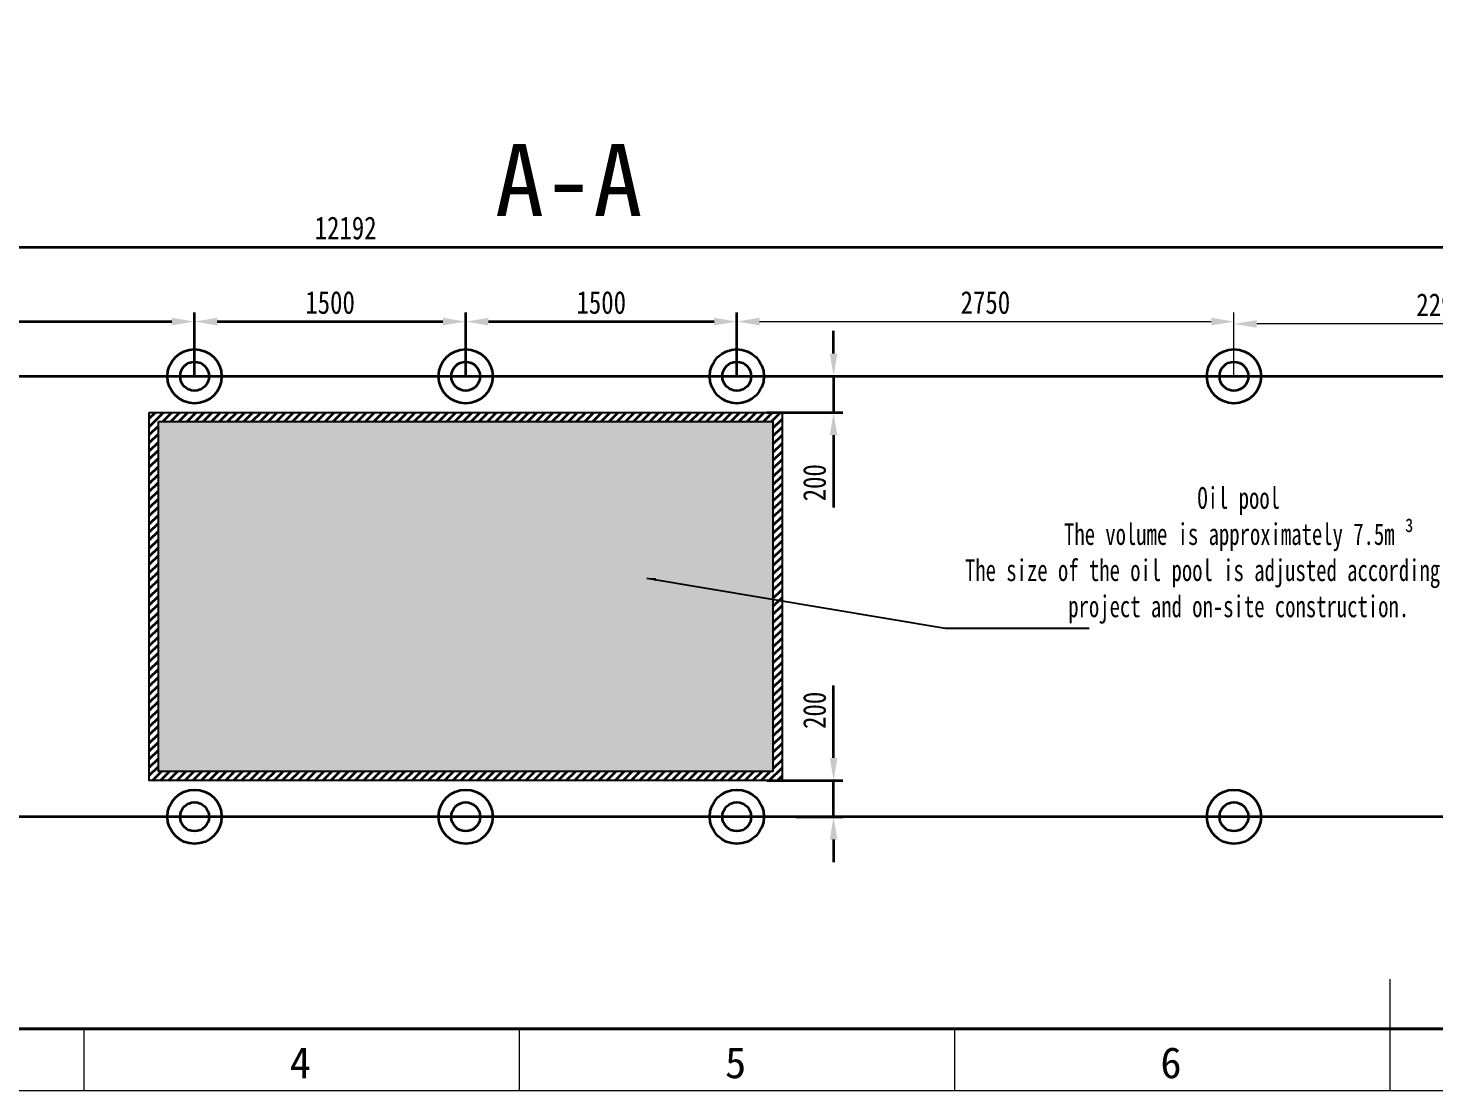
# Model space of a CAD drawing. Header units: millimetres. Extents: x 32496 to 166256, y 3504 to 23939.
# Drawn here: x 68315 to 76091, y 3504 to 9387 of the extents above; entities that cross this region are included whole.
import ezdxf
from ezdxf.enums import TextEntityAlignment as Align

# ---------------------------------------------------------------- set-up
doc = ezdxf.new("R2010")
doc.units = ezdxf.units.MM
doc.header["$PDSIZE"] = -5
doc.linetypes.add('ACAD_ISO02W100', pattern=[15, 12, -3])
doc.layers.get('0').update_dxf_attribs({"lineweight": 35})
doc.layers.get('Defpoints').update_dxf_attribs({"lineweight": 18})
doc.layers.add('FORM', color=7, linetype='Continuous', lineweight=18)
doc.layers.add('THICK', color=7, linetype='Continuous', lineweight=0)
doc.styles.add('GB', font='simsun.ttc')
doc.styles.add('KEHUA', font='仿宋_GB2312.ttf')
doc.styles.add('TH_GBDIM', font='仿宋_GB2312.ttf', dxfattribs={"width": 0.8})
doc.styles.add('仿宋', font='simfang.ttf', dxfattribs={"width": 0.8})
doc.styles.add('汉字', font='simsun.ttc', dxfattribs={"width": 0.7})
doc.dimstyles.new('1TH_GBDIM', dxfattribs={"dimscale": 42, "dimtxt": 3, "dimasz": 3, "dimexe": 1.2, "dimexo": 0, "dimgap": 1, "dimtad": 1, "dimdec": 1, "dimlfac": -1.5, "dimdsep": 46, "dimtxsty": 'TH_GBDIM', "dimcen": 2.5, "dimclrd": 130, "dimclre": 130, "dimclrt": 3, "dimadec": 0, "dimazin": 2, "dimtfac": 0.714286, "dimtdec": 1, "dimtmove": 0, "dimatfit": 3, "dimfxl": 1, "dimtolj": 1, "dimtzin": 0, "dimlwd": -1, "dimlwe": -1, "dimarcsym": 0})
doc.dimstyles.new('6倍', dxfattribs={"dimscale": 20, "dimtxt": 3.5, "dimasz": 2.5, "dimexe": 1.5, "dimexo": 0, "dimgap": 1, "dimtad": 1, "dimdec": 1, "dimdsep": 46, "dimtxsty": '仿宋', "dimblk": '_CAXARROW', "dimcen": 2.5, "dimdle": 5, "dimclrd": 4, "dimclre": 4, "dimclrt": 3, "dimadec": 0, "dimazin": 0, "dimtfac": 1, "dimtdec": 1, "dimtmove": 0, "dimatfit": 3, "dimfxl": 1, "dimtolj": 1, "dimarcsym": 0})

# ---------------------------------------------------------------- blocks, each defined once
blk = doc.blocks.new('KH01-M017S_1_46')
at = {"layer": 'FORM', "color": 4}
for p, q in [((210, 0), (210, 9)), ((105, 0), (105, 5)), ((140, 0), (140, 5)), ((175, 0), (175, 5))]:
    blk.add_line(p, q, dxfattribs=at)
at = {"layer": 'FORM', "color": 6}
blk.add_lwpolyline([(0, 297), (420, 297), (420, 0), (0, 0)], close=True, dxfattribs=at)
at = {"layer": 'FORM', "color": 8, "lineweight": 40}
blk.add_lwpolyline([(5, 5), (415, 5), (415, 292), (5, 292)], close=True, dxfattribs=at)
at = {"layer": 'FORM', "color": 4, "style": 'KEHUA'}
for s, p in [('4', (121.53, 1.02)), ('5', (156.53, 1.02)), ('6', (191.53, 1.02))]:
    blk.add_text(s, height=2.5, dxfattribs=at).set_placement(p)
for tag, p in [('设计者', (369.07, 43.93)), ('审核者', (369.07, 37.93)), ('工程名称', (299.91, 37.59)), ('标准化', (369.07, 31.93)), ('批准者', (369.07, 25.93))]:
    blk.add_attdef(tag, text='', height=2.5, dxfattribs=at).set_placement(p, align=Align.MIDDLE_LEFT)
for tag, p in [('图纸名称', (299.91, 30.82)), ('产品型号', (299.91, 24.82)), ('版本', (299.91, 18.64)), ('页码', (299.91, 12.64))]:
    blk.add_attdef(tag, p, '', height=2.5, dxfattribs=at)
blk = doc.blocks.new('*D5146')
at = {"color": 130}
for p, q in [((65085, 7459.3), (65085, 7812.6)), ((69235, 7459.3), (69235, 7812.6)), ((65211, 7762.2), (69109, 7762.2))]:
    blk.add_line(p, q, dxfattribs=at)
for points in [[(65211, 7783.2), (65211, 7741.2), (65085, 7762.2)], [(69109, 7741.2), (69109, 7783.2), (69235, 7762.2)]]:
    blk.add_solid(points, dxfattribs=at)
at = {"layer": 'Defpoints', "color": 0}
for p in [(69235, 7762.2), (65085, 7459.3), (69235, 7459.3)]:
    blk.add_point(p, dxfattribs=at)
at = {"color": 3, "insert": (67160, 7867.2), "char_height": 126, "attachment_point": 5, "style": 'TH_GBDIM'}
blk.add_mtext('\\A1;4150', dxfattribs=at)
blk = doc.blocks.new('*D5163')
at = {"color": 130}
for p, q in [((72770.3, 5347.3), (72770.3, 5747.5)), ((72400.1, 5221.3), (72820.7, 5221.3)), ((72770.3, 5021.3), (72770.3, 5221.3)), ((72563.8, 5021.3), (72820.7, 5021.3)), ((72770.3, 4895.3), (72770.3, 4769.3))]:
    blk.add_line(p, q, dxfattribs=at)
for points in [[(72749.3, 5347.3), (72791.3, 5347.3), (72770.3, 5221.3)], [(72791.3, 4895.3), (72749.3, 4895.3), (72770.3, 5021.3)]]:
    blk.add_solid(points, dxfattribs=at)
at = {"layer": 'Defpoints', "color": 0}
for p in [(72400.1, 5221.3), (72770.3, 5221.3), (72563.8, 5021.3)]:
    blk.add_point(p, dxfattribs=at)
at = {"color": 3, "insert": (72665.3, 5610.4), "char_height": 126, "attachment_point": 5, "rotation": 90, "style": 'TH_GBDIM'}
blk.add_mtext('\\A1;200', dxfattribs=at)
blk = doc.blocks.new('*D5167')
at = {"color": 130}
for p, q in [((65085, 7609.3), (65085, 8225.2)), ((65211, 8174.8), (77151, 8174.8)), ((77277, 7459.3), (77277, 8225.2))]:
    blk.add_line(p, q, dxfattribs=at)
for points in [[(65211, 8195.8), (65211, 8153.8), (65085, 8174.8)], [(77151, 8153.8), (77151, 8195.8), (77277, 8174.8)]]:
    blk.add_solid(points, dxfattribs=at)
at = {"layer": 'Defpoints', "color": 0}
for p in [(77277, 8174.8), (65085, 7609.3), (77277, 7459.3)]:
    blk.add_point(p, dxfattribs=at)
at = {"color": 3, "insert": (70071, 8279.8), "char_height": 126, "attachment_point": 5, "style": 'TH_GBDIM'}
blk.add_mtext('\\A1;12192', dxfattribs=at)
blk = doc.blocks.new('*D5170')
at = {"color": 130}
for p, q in [((69235, 7459.3), (69235, 7812.6)), ((70735, 7459.3), (70735, 7812.6)), ((69361, 7762.2), (70609, 7762.2))]:
    blk.add_line(p, q, dxfattribs=at)
for points in [[(69361, 7783.2), (69361, 7741.2), (69235, 7762.2)], [(70609, 7741.2), (70609, 7783.2), (70735, 7762.2)]]:
    blk.add_solid(points, dxfattribs=at)
at = {"layer": 'Defpoints', "color": 0}
for p in [(70735, 7762.2), (69235, 7459.3), (70735, 7459.3)]:
    blk.add_point(p, dxfattribs=at)
at = {"color": 3, "insert": (69985, 7867.2), "char_height": 126, "attachment_point": 5, "style": 'TH_GBDIM'}
blk.add_mtext('\\A1;1500', dxfattribs=at)
blk = doc.blocks.new('*D5171')
at = {"color": 130}
for p, q in [((70735, 7671.9), (70735, 7812.6)), ((72235, 7459.3), (72235, 7812.6)), ((70861, 7762.2), (72109, 7762.2))]:
    blk.add_line(p, q, dxfattribs=at)
for points in [[(70861, 7783.2), (70861, 7741.2), (70735, 7762.2)], [(72109, 7741.2), (72109, 7783.2), (72235, 7762.2)]]:
    blk.add_solid(points, dxfattribs=at)
at = {"layer": 'Defpoints', "color": 0}
for p in [(72235, 7762.2), (70735, 7671.9), (72235, 7459.3)]:
    blk.add_point(p, dxfattribs=at)
at = {"color": 3, "insert": (71485, 7867.2), "char_height": 126, "attachment_point": 5, "style": 'TH_GBDIM'}
blk.add_mtext('\\A1;1500', dxfattribs=at)
blk = doc.blocks.new('*D5177')
at = {"layer": 'Defpoints', "color": 0}
for p in [(74985, 7762.2), (72235, 7609.3), (74985, 7459.3)]:
    blk.add_point(p, dxfattribs=at)
at = {"layer": 'THICK', "color": 130, "linetype": 'Continuous'}
for p, q in [((72235, 7609.3), (72235, 7812.6)), ((74985, 7459.3), (74985, 7812.6)), ((72361, 7762.2), (74859, 7762.2))]:
    blk.add_line(p, q, dxfattribs=at)
at = {"layer": 'THICK', "color": 130}
for points in [[(72361, 7783.2), (72361, 7741.2), (72235, 7762.2)], [(74859, 7741.2), (74859, 7783.2), (74985, 7762.2)]]:
    blk.add_solid(points, dxfattribs=at)
at = {"layer": 'THICK', "color": 3, "lineweight": -3, "insert": (73610, 7867.2), "char_height": 126, "attachment_point": 5, "style": 'TH_GBDIM'}
blk.add_mtext('\\A1;2750', dxfattribs=at)
blk = doc.blocks.new('*D5179')
at = {"color": 130}
for p, q in [((72770.3, 7585.3), (72770.3, 7711.3)), ((72563.8, 7459.3), (72820.7, 7459.3)), ((72770.3, 7459.3), (72770.3, 7259.3)), ((72400.1, 7259.3), (72820.7, 7259.3)), ((72770.3, 7133.3), (72770.3, 6733.2))]:
    blk.add_line(p, q, dxfattribs=at)
for points in [[(72749.3, 7585.3), (72791.3, 7585.3), (72770.3, 7459.3)], [(72791.3, 7133.3), (72749.3, 7133.3), (72770.3, 7259.3)]]:
    blk.add_solid(points, dxfattribs=at)
at = {"layer": 'Defpoints', "color": 0}
for p in [(72563.8, 7459.3), (72400.1, 7259.3), (72770.3, 7259.3)]:
    blk.add_point(p, dxfattribs=at)
at = {"color": 3, "insert": (72665.3, 6870.3), "char_height": 126, "attachment_point": 5, "rotation": 90, "style": 'TH_GBDIM'}
blk.add_mtext('\\A1;200', dxfattribs=at)
blk = doc.blocks.new('*D5185')
at = {"layer": 'Defpoints', "color": 0}
for p in [(74985, 7749.5), (74985, 7636), (77277, 7309.3)]:
    blk.add_point(p, dxfattribs=at)
at = {"layer": 'THICK', "color": 130, "linetype": 'Continuous'}
for p, q in [((74985, 7636), (74985, 7799.9)), ((77277, 7309.3), (77277, 7799.9)), ((77151, 7749.5), (75111, 7749.5))]:
    blk.add_line(p, q, dxfattribs=at)
at = {"layer": 'THICK', "color": 130}
for points in [[(75111, 7770.5), (75111, 7728.5), (74985, 7749.5)], [(77151, 7728.5), (77151, 7770.5), (77277, 7749.5)]]:
    blk.add_solid(points, dxfattribs=at)
at = {"layer": 'THICK', "color": 3, "lineweight": -3, "insert": (76131, 7854.5), "char_height": 126, "attachment_point": 5, "style": 'TH_GBDIM'}
blk.add_mtext('\\A1;2292', dxfattribs=at)
blk = doc.blocks.new('_CAXARROW')
blk.add_hatch(color=0).paths.add_polyline_path([(0, 0), (-1, 0.125), (-1, -0.125)], flags=0)

msp = doc.modelspace()

# ---------------------------------------------------------------- hatches: boundary and pattern name
h = msp.add_hatch()
h.set_pattern_fill('ANSI31,_O', color=6, scale=10)
h.set_pattern_definition([(45, (-55036.264, 800.345), (-22.45064, 22.45064), [])])
h.paths.add_polyline_path([(69035.003, 7209.364), (72435.003, 7209.364), (72435.003, 5271.319), (69035.003, 5271.319)], flags=16)
h.paths.add_polyline_path([(68985.003, 7259.364), (72485.003, 7259.364), (72485.003, 5221.319), (68985.003, 5221.319)])
h = msp.add_hatch()
h.set_pattern_fill('GRAVEL', color=5, scale=5, style=0)
h.set_pattern_definition([(228.0128, (69126.443, 5398.319), (-1016.000863, -1143.001404), [17.086, -1691.525]), (184.9697, (69115.013, 5385.619), (1524.002465, 126.999104), [29.3203, -2902.7]), (132.5104, (69085.803, 5383.079), (1269.999076, -1397.001365), [20.674, -2046.735]), (267.2737, (69036.273, 5351.329), (126.999449, 2539.999183), [26.7003, -2643.32]), (292.8337, (69035.003, 5324.659), (-635.001803, 1524.0008665), [26.1817, -2591.99]), (357.2737, (69045.163, 5300.529), (-2539.999183, 126.999449), [26.7003, -2643.32]), (37.6942, (69071.833, 5299.259), (-1651.001043, -1269.998868), [35.3097, -3495.655]), (72.2553, (69099.773, 5320.849), (889.001778, 2794.00081), [33.336, -3300.265]), (121.4296, (69109.933, 5352.599), (-1016.000262, 1650.998058), [26.7906, -2652.275]), (175.2364, (69095.963, 5375.459), (1396.998903, -126.998808), [30.5856, -1498.695]), (222.3974, (69065.483, 5377.999), (-1524.000046, -1396.9981825), [39.554, -3915.84]), (138.8141, (69162.003, 5350.059), (-888.999434, 761.998828), [13.5002, -1336.53]), (171.4692, (69151.843, 5358.949), (1650.99748, -254.00064), [25.684, -2542.73]), (225, (69126.44, 5362.76), (-3e-14, -127), [17.9605, -161.6445]), (203.1986, (69117.553, 5377.999), (635.00214, 254.001114), [9.672, -957.53]), (291.8014, (69108.663, 5374.19), (-127.00009, 381.00025), [13.6783, -670.24]), (30.9638, (69113.743, 5361.49), (380.9996, 254.0002), [22.216, -718.315]), (161.5651, (69132.793, 5372.92), (254.0001, -126.9998), [16.0644, -385.545]), (16.3895, (69035.003, 5374.189), (1270.000701, 380.999207), [22.5044, -2227.94]), (70.3462, (69056.593, 5380.539), (-507.998584, -1396.998024), [18.88, -1869.11]), (293.1986, (69132.793, 5398.319), (-254.001114, 635.00214), [19.344, -947.86]), (343.6105, (69140.413, 5380.539), (-1270.000701, 380.999207), [22.5044, -2227.94]), (339.444, (69035.003, 5295.449), (-635.00079, 253.99969), [21.7018, -1063.385]), (294.7751, (69055.323, 5287.829), (-634.99852, 1396.999351), [18.1836, -1800.18]), (66.8014, (69134.063, 5271.319), (254.001114, 635.00214), [19.344, -947.86]), (17.354, (69141.683, 5289.099), (-1651.000089, -507.999234), [21.2891, -2107.62]), (69.444, (69071.833, 5271.319), (-253.99969, -635.00079), [10.851, -1074.24]), (101.3099, (69126.443, 5271.32), (-126.99937, 507.99837), [6.4757, -641.1]), (165.9638, (69125.173, 5277.67), (381.00027, -126.99978), [26.1817, -497.4525]), (186.009, (69099.773, 5284.019), (1269.998127, 126.999703), [24.2633, -2402.07]), (303.6901, (69113.743, 5350.06), (-127.00004, 253.99975), [18.3162, -439.589]), (353.1572, (69123.903, 5334.819), (2159.000893, -254.0011376), [31.9778, -3165.8]), (60.9454, (69155.653, 5331.009), (-507.99882, -888.99788), [13.0754, -1294.47]), (90, (69162, 5342.44), (-127, 127), [7.62, -119.38]), (120.2564, (69097.233, 5287.829), (507.998923, -888.999552), [17.6434, -1746.695]), (48.0128, (69088.343, 5303.069), (1016.000863, 1143.001404), [34.1722, -1674.44]), (0, (69111.2, 5328.47), (127, 127), [33.02, -93.98]), (325.3048, (69144.223, 5328.469), (-1269.9978, 889.000085), [20.0805, -1987.965]), (254.0546, (69160.733, 5317.039), (-127.00032, -508.00121), [18.4914, -906.085]), (207.646, (69155.653, 5299.259), (-2412.9991525, -1270.000799), [30.1073, -2980.625]), (175.4261, (69128.983, 5285.289), (-1651.00038, 126.9993856), [31.8514, -3153.29]), (175.4261, (69128.983, 5285.289), (-1651.00038, 126.9993856), [31.8514, -3153.29])])
h.paths.add_polyline_path([(69035.003, 7209.364), (69035.003, 5271.319), (72435.003, 5271.319), (72435.003, 7209.364)])

# ---------------------------------------------------------------- linework, layer by layer
at = {"linetype": 'ACAD_ISO02W100', "ltscale": 0.1}
msp.add_lwpolyline([(77277.004, 5021.332), (65084.987, 5021.332), (65084.987, 7459.332), (77277.004, 7459.332)], close=True, dxfattribs=at)
at = {"color": 6, "lineweight": 25}
for points in [[(68985.003, 7259.364), (72485.003, 7259.364), (72485.003, 5221.319), (68985.003, 5221.319)], [(69035.003, 7209.364), (72435.003, 7209.364), (72435.003, 5271.319), (69035.003, 5271.319)]]:
    msp.add_lwpolyline(points, close=True, dxfattribs=at)
at = {"color": 3, "linetype": 'Continuous'}
for centre in [(69235.003, 7459.332), (70735.003, 7459.332), (72235.003, 7459.332), (74985.003, 7459.332), (69235.003, 5021.332), (70735.02, 5021.332), (72235.003, 5021.332), (74985.003, 5021.332)]:
    msp.add_circle(centre, 150.002, dxfattribs=at)
at = {"color": 3}
for centre in [(69235.003, 7459.332), (70735.003, 7459.332), (72235.003, 7459.332), (74985.003, 7459.332), (69235.003, 5021.332), (70735.02, 5021.332), (72235.003, 5021.332), (74985.003, 5021.332)]:
    msp.add_circle(centre, 80, dxfattribs=at)

# ---------------------------------------------------------------- block references
at = {"xscale": 68.80575516545142, "yscale": 68.80575516545137, "zscale": 68.80575516545137}
msp.add_blockref('KH01-M017S_1_46', (61399.661, 3504.033), dxfattribs=at)

# ---------------------------------------------------------------- texts
at = {"color": 2, "lineweight": 15, "insert": (70896.641, 8345.84), "char_height": 400, "attachment_point": 7, "style": 'GB'}
msp.add_mtext('A-A', dxfattribs=at)

# ---------------------------------------------------------------- dimensions: what is measured, and where the dimension line sits
dim = msp.add_linear_dim(base=(77277.004, 8174.828), p1=(65084.987, 7609.334), p2=(77277.004, 7459.332), dimstyle='1TH_GBDIM')
dim.commit()
dim.dimension.update_dxf_attribs({"geometry": '*D5167', "text_midpoint": (70071.028, 8174.828), "dimtype": 160})
for base, p1, p2, picture, middle in [((69235.003, 7762.193), (65084.987, 7459.332), (69235.003, 7459.332), '*D5146', (67159.995, 7867.193)), ((70735.003, 7762.193), (69235.003, 7459.332), (70735.003, 7459.332), '*D5170', (69985.003, 7867.193)), ((72235.003, 7762.193), (70735.003, 7671.909), (72235.003, 7459.332), '*D5171', (71485.003, 7867.193))]:
    dim = msp.add_linear_dim(base=base, p1=p1, p2=p2, dimstyle='1TH_GBDIM')
    dim.commit()
    dim.dimension.update_dxf_attribs({"geometry": picture, "text_midpoint": middle})
for base, p1, p2, angle, picture, middle in [((72770.251, 7259.345), (72563.798, 7459.332), (72400.057, 7259.345), 270, '*D5179', (72665.251, 6870.266)), ((72770.251, 5221.319), (72563.798, 5021.332), (72400.057, 5221.319), 90, '*D5163', (72665.251, 5610.398))]:
    dim = msp.add_linear_dim(base=base, p1=p1, p2=p2, angle=angle, dimstyle='1TH_GBDIM')
    dim.commit()
    dim.dimension.update_dxf_attribs({"geometry": picture, "text_midpoint": middle})
at = {"layer": 'THICK', "lineweight": -3}
for base, p1, p2, picture, middle in [((74985.003, 7762.193), (72235.003, 7609.334), (74985.003, 7459.332), '*D5177', (73610.003, 7867.193)), ((74985.003, 7749.478), (77277.004, 7309.33), (74985.003, 7635.963), '*D5185', (76131.003, 7854.478))]:
    dim = msp.add_linear_dim(base=base, p1=p1, p2=p2, dimstyle='1TH_GBDIM', override={"dimarcsym": 1}, dxfattribs=at)
    dim.commit()
    dim.dimension.update_dxf_attribs({"geometry": picture, "text_midpoint": middle})

# ---------------------------------------------------------------- next in the draw order: texts
at = {"color": 2, "insert": (75011.3, 6846.082), "char_height": 120, "width": 3436.79263, "attachment_point": 2, "style": '汉字', "bg_fill": 2}
msp.add_mtext('Oil pool\\PThe volume is approximately 7.5m ³\\PThe size of the oil pool is adjusted according to the project and on-site construction.', dxfattribs=at)

# ---------------------------------------------------------------- next in the draw order: leaders
at = {"color": 6, "annotation_type": 0, "has_hookline": 1, "hookline_direction": 0, "text_width": 38.746}
msp.add_leader([(71737.899, 6342.381), (73387.693, 6065.532), (74184.339, 6065.532)], dimstyle='6倍', override={"dimgap": 1, "dimtad": 0}, dxfattribs=at)

doc.saveas('drawing.dxf')
